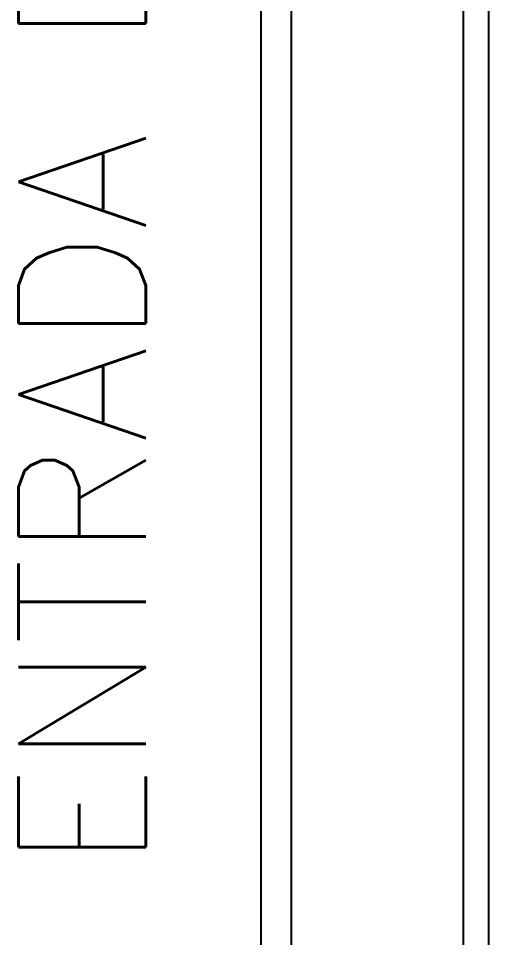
# Model space of a CAD drawing. Extents: x -30 to 1202, y 231 to 898.
# Drawn here: x 40.61 to 44.3, y 402.15 to 409.37 of the extents above; entities that cross this region are included whole.
import ezdxf

# ---------------------------------------------------------------- set-up
doc = ezdxf.new("R2010")
doc.units = 0
doc.header["$LTSCALE"] = 0.04
for name, color, linetype in [('PISO', 1, 'CONTINUOUS'), ('PISOS', 1, 'CONTINUOUS'), ('VISTA', 2, 'CONTINUOUS')]:
    doc.layers.add(name, color=color, linetype=linetype)
doc.styles.get("Standard").update_dxf_attribs({"font": 'romans.shx'})

msp = doc.modelspace()

# ---------------------------------------------------------------- linework, layer by layer
at = {"layer": 'PISO'}
msp.add_line((44.2994, 433.8163), (44.2994, 398.5152), dxfattribs=at)
at = {"layer": 'PISO', "color": 1}
msp.add_line((44.0994, 433.6367), (44.0994, 398.5152), dxfattribs=at)
at = {"layer": 'VISTA', "color": 1}
for p, q in [((42.5094, 432.532), (42.5094, 397.632)), ((42.7494, 432.425), (42.7494, 397.632))]:
    msp.add_line(p, q, dxfattribs=at)

# ---------------------------------------------------------------- texts
at = {"layer": 'PISOS', "color": 2, "insert": (41.9112, 430.7182), "char_height": 1, "width": 43.80146, "attachment_point": 9, "rotation": 90}
msp.add_mtext('PROHIBIDA LA ENTRADA DE AUTOS, MOTOS Y BICICLETAS', dxfattribs=at)

doc.saveas('drawing.dxf')
